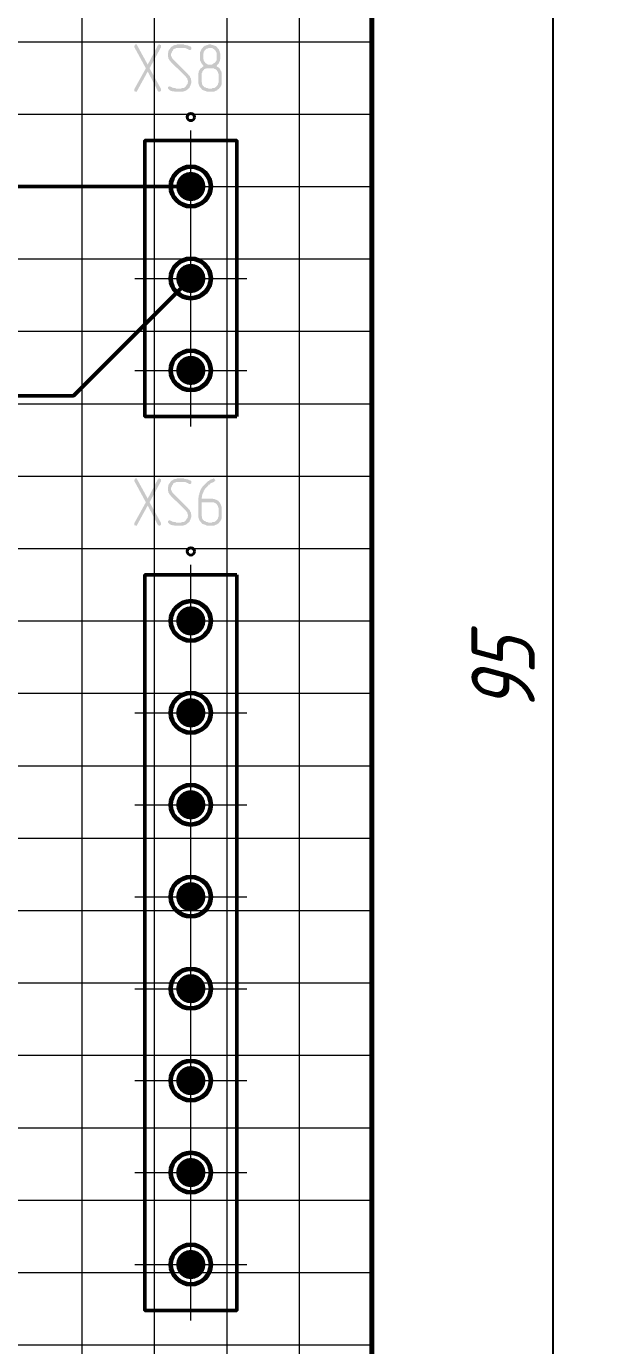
# Model space of a CAD drawing. Extents: x 260 to 1101, y 70 to 664.
# Drawn here: x 628.2 to 659.7, y 450.7 to 523.6 of the extents above; entities that cross this region are included whole.
import ezdxf

# ---------------------------------------------------------------- set-up
doc = ezdxf.new("R2010")
doc.units = 0
doc.header["$MEASUREMENT"] = 0
doc.layers.get('0').update_dxf_attribs({"linetype": 'CONTINUOUS'})
doc.layers.get('DEFPOINTS').update_dxf_attribs({"linetype": 'CONTINUOUS'})
doc.layers.add('PDF _Геометрия', color=7, linetype='CONTINUOUS')
doc.layers.add('PDF _Сплошная заливка', color=7, linetype='CONTINUOUS')
doc.styles.add('GOST type A0', font='', dxfattribs={"oblique": 15, "height": 3.5})
doc.styles.get('GOST type A0').set_extended_font_data('GOST type A')
doc.dimstyles.new('ГОСТ type A', dxfattribs={"dimtxt": 3.5, "dimasz": 3, "dimexe": 2, "dimexo": 0, "dimgap": 1, "dimtad": 1, "dimtoh": 1, "dimtxsty": 'GOST type A0', "dimcen": 0, "dimazin": 2, "dimtfac": 1, "dimtmove": 0, "dimatfit": 3, "dimfxl": 1, "dimarcsym": 0})

# ---------------------------------------------------------------- blocks, each defined once
blk = doc.blocks.new('*D13')
at = {"color": 0, "lineweight": -2, "transparency": 16777216}
for p, q in [((637.304, 582.786), (659.301, 582.786)), ((657.301, 579.786), (657.301, 395.787)), ((637.303, 392.787), (659.301, 392.787))]:
    blk.add_line(p, q, dxfattribs=at)
at = {"color": 0, "transparency": 16777216}
for points in [[(656.801, 579.786), (657.801, 579.786), (657.301, 582.786)], [(656.801, 395.787), (657.801, 395.787), (657.301, 392.787)]]:
    blk.add_solid(points, dxfattribs=at)
at = {"layer": 'DEFPOINTS', "color": 0, "transparency": 16777216}
for p in [(637.304, 582.786), (637.303, 392.787), (657.301, 392.787)]:
    blk.add_point(p, dxfattribs=at)
at = {"color": 0, "transparency": 16777216, "insert": (654.551, 487.787), "char_height": 3.5, "attachment_point": 5, "rotation": 90, "style": 'GOST type A0'}
blk.add_mtext('95', dxfattribs=at)
blk = doc.blocks.new('*D14')
at = {"color": 0, "lineweight": -2, "transparency": 16777216}
for p, q in [((647.301, 592.786), (669.301, 592.786)), ((667.301, 589.786), (667.301, 385.786)), ((647.301, 382.786), (669.301, 382.786))]:
    blk.add_line(p, q, dxfattribs=at)
at = {"color": 0, "transparency": 16777216}
for points in [[(666.801, 589.786), (667.801, 589.786), (667.301, 592.786)], [(666.801, 385.786), (667.801, 385.786), (667.301, 382.786)]]:
    blk.add_solid(points, dxfattribs=at)
at = {"layer": 'DEFPOINTS', "color": 0, "transparency": 16777216}
for p in [(647.301, 592.786), (647.301, 382.786), (667.301, 382.786)]:
    blk.add_point(p, dxfattribs=at)
at = {"color": 0, "transparency": 16777216, "insert": (664.288, 487.786), "char_height": 3.5, "attachment_point": 5, "rotation": 90, "style": 'GOST type A0'}
blk.add_mtext('105±0,1', dxfattribs=at)

msp = doc.modelspace()

# ---------------------------------------------------------------- hatches: boundary and pattern name
at = {"layer": 'PDF _Сплошная заливка', "transparency": 33554559}
for points in [[(635.584, 522.637), (635.61, 522.612), (635.635, 522.612), (635.635, 522.612), (635.66, 522.587), (635.66, 522.561), (635.66, 522.536), (635.66, 522.536), (635.66, 522.536), (635.66, 522.511), (635.66, 522.485), (635.026, 521.317), (635.66, 520.174), (635.66, 520.148), (635.66, 520.148), (635.66, 520.123), (635.66, 520.123), (635.66, 520.097), (635.66, 520.097), (635.66, 520.072), (635.635, 520.047), (635.635, 520.047), (635.61, 520.047), (635.584, 520.021), (635.559, 520.021), (635.559, 520.021), (635.533, 520.021), (635.508, 520.047), (635.508, 520.047), (635.483, 520.072), (634.924, 521.139), (634.34, 520.072), (634.34, 520.072), (634.34, 520.072), (634.34, 520.047), (634.315, 520.021), (634.289, 520.021), (634.264, 520.021), (634.264, 520.021), (634.264, 520.021), (634.238, 520.047), (634.213, 520.047), (634.188, 520.047), (634.188, 520.072), (634.188, 520.097), (634.188, 520.123), (634.188, 520.123), (634.188, 520.123), (634.188, 520.148), (634.188, 520.174), (634.822, 521.317), (634.188, 522.485), (634.188, 522.536), (634.188, 522.536), (634.188, 522.561), (634.188, 522.561), (634.213, 522.587), (634.213, 522.612), (634.213, 522.612), (634.238, 522.637), (634.264, 522.637), (634.289, 522.637), (634.315, 522.637), (634.34, 522.612), (634.34, 522.612), (634.34, 522.587), (634.924, 521.52), (635.483, 522.587), (635.483, 522.587), (635.508, 522.587), (635.508, 522.612), (635.533, 522.637), (635.559, 522.637), (635.559, 522.637)], [(636.93, 522.637), (636.955, 522.612), (637.006, 522.612), (637.032, 522.612), (637.082, 522.587), (637.082, 522.587), (637.108, 522.587), (637.133, 522.587), (637.158, 522.561), (637.184, 522.561), (637.235, 522.536), (637.311, 522.511), (637.311, 522.511), (637.311, 522.485), (637.311, 522.485), (637.311, 522.485), (637.336, 522.485), (637.336, 522.46), (637.336, 522.434), (637.336, 522.434), (637.336, 522.409), (637.336, 522.409), (637.336, 522.383), (637.311, 522.358), (637.311, 522.358), (637.285, 522.333), (637.26, 522.333), (637.235, 522.333), (637.184, 522.333), (637.184, 522.358), (637.158, 522.358), (637.133, 522.383), (637.108, 522.383), (637.057, 522.409), (637.006, 522.434), (636.93, 522.434), (636.879, 522.434), (636.575, 522.434), (636.549, 522.434), (636.498, 522.434), (636.448, 522.409), (636.422, 522.409), (636.371, 522.383), (636.321, 522.333), (636.321, 522.333), (636.321, 522.307), (636.295, 522.282), (636.27, 522.257), (636.27, 522.231), (636.244, 522.18), (636.219, 522.129), (636.219, 522.079), (636.219, 522.002), (636.244, 521.952), (636.244, 521.926), (636.244, 521.926), (636.244, 521.926), (636.27, 521.901), (636.27, 521.901), (636.295, 521.85), (636.321, 521.825), (636.346, 521.799), (637.158, 520.987), (637.158, 520.961), (637.184, 520.961), (637.184, 520.936), (637.209, 520.936), (637.235, 520.885), (637.26, 520.859), (637.26, 520.834), (637.285, 520.783), (637.311, 520.758), (637.311, 520.682), (637.336, 520.631), (637.336, 520.58), (637.336, 520.58), (637.336, 520.58), (637.336, 520.555), (637.336, 520.555), (637.336, 520.504), (637.311, 520.453), (637.285, 520.377), (637.26, 520.326), (637.235, 520.25), (637.184, 520.199), (637.158, 520.199), (637.158, 520.174), (637.108, 520.148), (637.057, 520.097), (637.006, 520.072), (636.93, 520.047), (636.854, 520.021), (636.828, 520.021), (636.778, 520.021), (636.473, 520.021), (636.473, 520.021), (636.448, 520.021), (636.422, 520.021), (636.371, 520.047), (636.295, 520.047), (636.219, 520.072), (636.143, 520.097), (636.092, 520.148), (636.041, 520.199), (636.041, 520.224), (636.041, 520.224), (636.041, 520.25), (636.041, 520.275), (636.067, 520.301), (636.067, 520.301), (636.092, 520.301), (636.092, 520.326), (636.117, 520.326), (636.168, 520.301), (636.194, 520.301), (636.194, 520.301), (636.244, 520.275), (636.27, 520.25), (636.321, 520.25), (636.371, 520.224), (636.448, 520.224), (636.498, 520.199), (636.778, 520.199), (636.803, 520.224), (636.828, 520.224), (636.854, 520.224), (636.905, 520.224), (636.955, 520.25), (636.981, 520.275), (637.032, 520.326), (637.032, 520.326), (637.057, 520.352), (637.057, 520.377), (637.082, 520.402), (637.108, 520.428), (637.133, 520.478), (637.133, 520.529), (637.158, 520.58), (637.133, 520.656), (637.133, 520.656), (637.133, 520.656), (637.133, 520.682), (637.133, 520.682), (637.133, 520.682), (637.108, 520.707), (637.108, 520.707), (637.108, 520.732), (637.108, 520.732), (637.108, 520.758), (637.082, 520.783), (637.057, 520.809), (637.032, 520.859), (636.194, 521.672), (636.194, 521.672), (636.194, 521.698), (636.168, 521.698), (636.168, 521.723), (636.143, 521.748), (636.117, 521.774), (636.092, 521.825), (636.067, 521.85), (636.067, 521.876), (636.067, 521.876), (636.067, 521.901), (636.067, 521.926), (636.041, 521.952), (636.041, 522.002), (636.041, 522.079), (636.041, 522.079), (636.041, 522.079), (636.041, 522.104), (636.041, 522.104), (636.041, 522.155), (636.067, 522.206), (636.067, 522.257), (636.092, 522.333), (636.143, 522.383), (636.194, 522.46), (636.194, 522.46), (636.194, 522.46), (636.219, 522.485), (636.244, 522.511), (636.295, 522.536), (636.371, 522.587), (636.422, 522.612), (636.498, 522.612), (636.549, 522.637), (636.905, 522.637)], [(637.304, 514.786), (637.304, 513.979), (637.096, 514.007), (636.901, 514.088), (636.734, 514.216), (636.606, 514.383), (636.525, 514.578), (636.498, 514.786)], [(637.304, 514.786), (638.111, 514.786), (638.083, 514.578), (638.003, 514.383), (637.875, 514.216), (637.708, 514.088), (637.513, 514.007), (637.304, 513.979)], [(637.304, 509.706), (637.304, 508.899), (637.096, 508.927), (636.901, 509.008), (636.734, 509.136), (636.606, 509.303), (636.525, 509.498), (636.498, 509.706)], [(637.304, 509.706), (638.111, 509.706), (638.083, 509.498), (638.003, 509.303), (637.875, 509.136), (637.708, 509.008), (637.513, 508.927), (637.304, 508.899)], [(637.304, 504.626), (637.304, 503.819), (637.096, 503.847), (636.901, 503.928), (636.734, 504.056), (636.606, 504.223), (636.525, 504.418), (636.498, 504.626)], [(637.304, 504.626), (638.111, 504.626), (638.083, 504.418), (638.003, 504.223), (637.875, 504.056), (637.708, 503.928), (637.513, 503.847), (637.304, 503.819)], [(635.584, 498.66), (635.61, 498.634), (635.635, 498.634), (635.635, 498.634), (635.66, 498.609), (635.66, 498.584), (635.66, 498.558), (635.66, 498.558), (635.66, 498.558), (635.66, 498.533), (635.66, 498.508), (635.026, 497.339), (635.66, 496.196), (635.66, 496.171), (635.66, 496.171), (635.66, 496.145), (635.66, 496.145), (635.66, 496.12), (635.66, 496.12), (635.66, 496.094), (635.635, 496.069), (635.635, 496.069), (635.61, 496.069), (635.584, 496.044), (635.559, 496.044), (635.559, 496.044), (635.533, 496.044), (635.508, 496.069), (635.508, 496.069), (635.483, 496.094), (634.924, 497.161), (634.34, 496.094), (634.34, 496.094), (634.34, 496.094), (634.34, 496.069), (634.315, 496.044), (634.289, 496.044), (634.264, 496.044), (634.264, 496.044), (634.264, 496.044), (634.238, 496.069), (634.213, 496.069), (634.188, 496.069), (634.188, 496.094), (634.188, 496.12), (634.188, 496.145), (634.188, 496.145), (634.188, 496.145), (634.188, 496.171), (634.188, 496.196), (634.822, 497.339), (634.188, 498.508), (634.188, 498.558), (634.188, 498.558), (634.188, 498.584), (634.188, 498.584), (634.213, 498.609), (634.213, 498.634), (634.213, 498.634), (634.238, 498.66), (634.264, 498.66), (634.289, 498.66), (634.315, 498.66), (634.34, 498.634), (634.34, 498.634), (634.34, 498.609), (634.924, 497.542), (635.483, 498.609), (635.483, 498.609), (635.508, 498.609), (635.508, 498.634), (635.533, 498.66), (635.559, 498.66), (635.559, 498.66)], [(636.93, 498.66), (636.955, 498.634), (637.006, 498.634), (637.032, 498.634), (637.082, 498.609), (637.082, 498.609), (637.108, 498.609), (637.133, 498.609), (637.158, 498.584), (637.184, 498.584), (637.235, 498.558), (637.311, 498.533), (637.311, 498.533), (637.311, 498.508), (637.311, 498.508), (637.311, 498.508), (637.336, 498.508), (637.336, 498.482), (637.336, 498.457), (637.336, 498.457), (637.336, 498.431), (637.336, 498.431), (637.336, 498.406), (637.311, 498.38), (637.311, 498.38), (637.285, 498.355), (637.26, 498.355), (637.235, 498.355), (637.184, 498.355), (637.184, 498.38), (637.158, 498.38), (637.133, 498.406), (637.108, 498.406), (637.057, 498.431), (637.006, 498.457), (636.93, 498.457), (636.879, 498.457), (636.575, 498.457), (636.549, 498.457), (636.498, 498.457), (636.448, 498.431), (636.422, 498.431), (636.371, 498.406), (636.321, 498.355), (636.321, 498.355), (636.321, 498.33), (636.295, 498.304), (636.27, 498.279), (636.27, 498.253), (636.244, 498.203), (636.219, 498.152), (636.219, 498.101), (636.219, 498.025), (636.244, 497.974), (636.244, 497.949), (636.244, 497.949), (636.244, 497.949), (636.27, 497.923), (636.27, 497.923), (636.295, 497.873), (636.321, 497.847), (636.346, 497.822), (637.158, 497.009), (637.158, 496.983), (637.184, 496.983), (637.184, 496.958), (637.209, 496.958), (637.235, 496.907), (637.26, 496.882), (637.26, 496.856), (637.285, 496.806), (637.311, 496.78), (637.311, 496.704), (637.336, 496.653), (637.336, 496.603), (637.336, 496.603), (637.336, 496.603), (637.336, 496.577), (637.336, 496.577), (637.336, 496.526), (637.311, 496.475), (637.285, 496.399), (637.26, 496.348), (637.235, 496.272), (637.184, 496.221), (637.158, 496.221), (637.158, 496.196), (637.108, 496.171), (637.057, 496.12), (637.006, 496.094), (636.93, 496.069), (636.854, 496.044), (636.828, 496.044), (636.778, 496.044), (636.473, 496.044), (636.473, 496.044), (636.448, 496.044), (636.422, 496.044), (636.371, 496.069), (636.295, 496.069), (636.219, 496.094), (636.143, 496.12), (636.092, 496.171), (636.041, 496.221), (636.041, 496.247), (636.041, 496.247), (636.041, 496.272), (636.041, 496.298), (636.067, 496.323), (636.067, 496.323), (636.092, 496.323), (636.092, 496.348), (636.117, 496.348), (636.168, 496.323), (636.194, 496.323), (636.194, 496.323), (636.244, 496.298), (636.27, 496.272), (636.321, 496.272), (636.371, 496.247), (636.448, 496.247), (636.498, 496.221), (636.778, 496.221), (636.803, 496.247), (636.828, 496.247), (636.854, 496.247), (636.905, 496.247), (636.955, 496.272), (636.981, 496.298), (637.032, 496.348), (637.032, 496.348), (637.057, 496.374), (637.057, 496.399), (637.082, 496.425), (637.108, 496.45), (637.133, 496.501), (637.133, 496.552), (637.158, 496.603), (637.133, 496.679), (637.133, 496.679), (637.133, 496.679), (637.133, 496.704), (637.133, 496.704), (637.133, 496.704), (637.108, 496.729), (637.108, 496.729), (637.108, 496.755), (637.108, 496.755), (637.108, 496.78), (637.082, 496.806), (637.057, 496.831), (637.032, 496.882), (636.194, 497.695), (636.194, 497.695), (636.194, 497.72), (636.168, 497.72), (636.168, 497.745), (636.143, 497.771), (636.117, 497.796), (636.092, 497.847), (636.067, 497.873), (636.067, 497.898), (636.067, 497.898), (636.067, 497.923), (636.067, 497.949), (636.041, 497.974), (636.041, 498.025), (636.041, 498.101), (636.041, 498.101), (636.041, 498.101), (636.041, 498.127), (636.041, 498.127), (636.041, 498.177), (636.067, 498.228), (636.067, 498.279), (636.092, 498.355), (636.143, 498.406), (636.194, 498.482), (636.194, 498.482), (636.194, 498.482), (636.219, 498.508), (636.244, 498.533), (636.295, 498.558), (636.371, 498.609), (636.422, 498.634), (636.498, 498.634), (636.549, 498.66), (636.905, 498.66)], [(637.304, 490.786), (637.304, 489.979), (637.096, 490.007), (636.901, 490.088), (636.734, 490.216), (636.606, 490.383), (636.525, 490.578), (636.498, 490.786)], [(637.304, 490.786), (638.111, 490.786), (638.083, 490.578), (638.003, 490.383), (637.875, 490.216), (637.708, 490.088), (637.513, 490.007), (637.304, 489.979)], [(637.304, 485.706), (637.304, 484.899), (637.096, 484.927), (636.901, 485.008), (636.734, 485.136), (636.606, 485.303), (636.525, 485.498), (636.498, 485.706)], [(637.304, 485.706), (638.111, 485.706), (638.083, 485.498), (638.003, 485.303), (637.875, 485.136), (637.708, 485.008), (637.513, 484.927), (637.304, 484.899)], [(637.304, 480.626), (637.304, 479.819), (637.096, 479.847), (636.901, 479.928), (636.734, 480.056), (636.606, 480.223), (636.525, 480.418), (636.498, 480.626)], [(637.304, 480.626), (638.111, 480.626), (638.083, 480.418), (638.003, 480.223), (637.875, 480.056), (637.708, 479.928), (637.513, 479.847), (637.304, 479.819)], [(637.304, 475.546), (637.304, 474.739), (637.096, 474.767), (636.901, 474.848), (636.734, 474.976), (636.606, 475.143), (636.525, 475.338), (636.498, 475.546)], [(637.304, 475.546), (638.111, 475.546), (638.083, 475.338), (638.003, 475.143), (637.875, 474.976), (637.708, 474.848), (637.513, 474.767), (637.304, 474.739)], [(637.304, 470.466), (637.304, 469.659), (637.096, 469.687), (636.901, 469.768), (636.734, 469.896), (636.606, 470.063), (636.525, 470.258), (636.498, 470.466)], [(637.304, 470.466), (638.111, 470.466), (638.083, 470.258), (638.003, 470.063), (637.875, 469.896), (637.708, 469.768), (637.513, 469.687), (637.304, 469.659)], [(637.304, 465.386), (637.304, 464.579), (637.096, 464.607), (636.901, 464.688), (636.734, 464.816), (636.606, 464.983), (636.525, 465.178), (636.498, 465.386)], [(637.304, 465.386), (638.111, 465.386), (638.083, 465.178), (638.003, 464.983), (637.875, 464.816), (637.708, 464.688), (637.513, 464.607), (637.304, 464.579)], [(637.304, 460.306), (637.304, 459.499), (637.096, 459.527), (636.901, 459.608), (636.734, 459.736), (636.606, 459.903), (636.525, 460.098), (636.498, 460.306)], [(637.304, 460.306), (638.111, 460.306), (638.083, 460.098), (638.003, 459.903), (637.875, 459.736), (637.708, 459.608), (637.513, 459.527), (637.304, 459.499)], [(637.304, 455.226), (637.304, 454.419), (637.096, 454.447), (636.901, 454.528), (636.734, 454.656), (636.606, 454.823), (636.525, 455.018), (636.498, 455.226)], [(637.304, 455.226), (638.111, 455.226), (638.083, 455.018), (638.003, 454.823), (637.875, 454.656), (637.708, 454.528), (637.513, 454.447), (637.304, 454.419)]]:
    msp.add_hatch(color=256, dxfattribs=at).paths.add_polyline_path(points)
h = msp.add_hatch(color=256, dxfattribs=at)
h.paths.add_polyline_path([(638.377, 522.434), (638.352, 522.434), (638.301, 522.434), (638.276, 522.434), (638.225, 522.409), (638.2, 522.409), (638.149, 522.383), (638.098, 522.333), (638.098, 522.333), (638.098, 522.333), (638.073, 522.307), (638.047, 522.257), (638.022, 522.231), (638.022, 522.18), (637.996, 522.129), (637.996, 522.079), (637.996, 521.876), (637.996, 521.876), (637.996, 521.85), (637.996, 521.825), (638.022, 521.799), (638.022, 521.748), (638.047, 521.698), (638.073, 521.672), (638.098, 521.622), (638.098, 521.622), (638.123, 521.596), (638.149, 521.596), (638.174, 521.571), (638.225, 521.545), (638.25, 521.52), (638.301, 521.52), (638.377, 521.52), (638.403, 521.52), (638.428, 521.52), (638.453, 521.52), (638.504, 521.545), (638.53, 521.571), (638.58, 521.596), (638.631, 521.622), (638.631, 521.622), (638.657, 521.647), (638.657, 521.647), (638.682, 521.698), (638.707, 521.723), (638.733, 521.774), (638.733, 521.825), (638.733, 521.876), (638.733, 522.079), (638.733, 522.079), (638.733, 522.104), (638.733, 522.129), (638.733, 522.155), (638.707, 522.206), (638.682, 522.257), (638.657, 522.307), (638.631, 522.333), (638.631, 522.333), (638.606, 522.358), (638.58, 522.383), (638.555, 522.383), (638.53, 522.409), (638.479, 522.434), (638.428, 522.434)], flags=0)
h.paths.add_polyline_path([(638.453, 521.317), (638.25, 521.317), (638.225, 521.317), (638.174, 521.317), (638.149, 521.291), (638.098, 521.291), (638.047, 521.266), (638.022, 521.215), (637.996, 521.215), (637.996, 521.19), (637.971, 521.164), (637.946, 521.139), (637.946, 521.113), (637.92, 521.063), (637.895, 521.012), (637.895, 520.961), (637.895, 520.58), (637.895, 520.58), (637.895, 520.555), (637.92, 520.529), (637.92, 520.504), (637.92, 520.453), (637.946, 520.402), (637.971, 520.352), (638.022, 520.326), (638.022, 520.326), (638.022, 520.301), (638.047, 520.275), (638.098, 520.275), (638.123, 520.25), (638.174, 520.224), (638.225, 520.224), (638.276, 520.199), (638.479, 520.199), (638.504, 520.224), (638.555, 520.224), (638.606, 520.224), (638.631, 520.25), (638.682, 520.275), (638.733, 520.326), (638.733, 520.326), (638.733, 520.326), (638.758, 520.352), (638.784, 520.402), (638.809, 520.428), (638.809, 520.478), (638.834, 520.529), (638.834, 520.58), (638.834, 520.961), (638.834, 520.961), (638.834, 520.987), (638.834, 521.012), (638.809, 521.037), (638.809, 521.088), (638.784, 521.139), (638.758, 521.164), (638.733, 521.215), (638.733, 521.215), (638.707, 521.241), (638.682, 521.266), (638.657, 521.266), (638.606, 521.291), (638.58, 521.317), (638.504, 521.317)], flags=0)
h.paths.add_polyline_path([(638.403, 522.637), (638.453, 522.612), (638.504, 522.612), (638.555, 522.587), (638.631, 522.561), (638.707, 522.536), (638.733, 522.511), (638.758, 522.46), (638.758, 522.46), (638.784, 522.46), (638.784, 522.434), (638.809, 522.409), (638.834, 522.383), (638.86, 522.358), (638.86, 522.333), (638.885, 522.282), (638.91, 522.18), (638.936, 522.129), (638.936, 522.079), (638.936, 521.876), (638.936, 521.876), (638.936, 521.85), (638.936, 521.825), (638.91, 521.799), (638.91, 521.774), (638.91, 521.723), (638.885, 521.672), (638.885, 521.647), (638.86, 521.647), (638.86, 521.622), (638.86, 521.596), (638.834, 521.571), (638.809, 521.545), (638.784, 521.52), (638.758, 521.494), (638.733, 521.444), (638.733, 521.444), (638.733, 521.444), (638.758, 521.418), (638.784, 521.393), (638.834, 521.367), (638.86, 521.342), (638.91, 521.291), (638.936, 521.241), (638.936, 521.241), (638.936, 521.215), (638.961, 521.19), (638.987, 521.164), (638.987, 521.113), (639.012, 521.063), (639.012, 521.012), (639.012, 520.961), (639.012, 520.58), (639.012, 520.58), (639.012, 520.58), (639.012, 520.555), (639.012, 520.555), (639.012, 520.504), (639.012, 520.453), (638.987, 520.377), (638.961, 520.326), (638.91, 520.25), (638.885, 520.224), (638.86, 520.199), (638.86, 520.174), (638.834, 520.174), (638.784, 520.148), (638.758, 520.097), (638.682, 520.072), (638.631, 520.047), (638.555, 520.021), (638.504, 520.021), (638.453, 520.021), (638.25, 520.021), (638.225, 520.021), (638.2, 520.021), (638.149, 520.047), (638.098, 520.072), (638.022, 520.097), (637.946, 520.123), (637.92, 520.148), (637.895, 520.174), (637.895, 520.199), (637.869, 520.199), (637.869, 520.224), (637.844, 520.25), (637.793, 520.301), (637.768, 520.352), (637.742, 520.428), (637.717, 520.504), (637.717, 520.529), (637.717, 520.58), (637.717, 520.961), (637.717, 520.961), (637.717, 520.987), (637.717, 521.012), (637.717, 521.037), (637.742, 521.088), (637.742, 521.139), (637.768, 521.19), (637.793, 521.241), (637.793, 521.241), (637.819, 521.241), (637.819, 521.266), (637.844, 521.317), (637.895, 521.342), (637.92, 521.367), (637.971, 521.418), (638.022, 521.444), (638.022, 521.444), (637.996, 521.469), (637.971, 521.469), (637.971, 521.494), (637.946, 521.52), (637.92, 521.571), (637.895, 521.596), (637.869, 521.647), (637.869, 521.647), (637.869, 521.647), (637.844, 521.672), (637.844, 521.723), (637.819, 521.748), (637.819, 521.799), (637.819, 521.825), (637.819, 521.876), (637.819, 522.079), (637.819, 522.079), (637.819, 522.079), (637.819, 522.104), (637.819, 522.104), (637.819, 522.155), (637.819, 522.206), (637.844, 522.257), (637.869, 522.333), (637.92, 522.409), (637.946, 522.434), (637.971, 522.46), (637.971, 522.485), (637.971, 522.485), (637.996, 522.511), (638.022, 522.511), (638.047, 522.536), (638.073, 522.561), (638.123, 522.561), (638.149, 522.587), (638.25, 522.612), (638.301, 522.637), (638.377, 522.637)], flags=0)
at = {"layer": 'PDF _Сплошная заливка', "true_color": 0xffffff, "transparency": 33554559}
for points in [[(636.498, 514.786), (636.525, 514.995), (636.606, 515.19), (636.734, 515.357), (636.901, 515.485), (637.096, 515.566), (637.304, 515.593), (637.304, 514.786)], [(637.304, 515.593), (637.513, 515.566), (637.708, 515.485), (637.875, 515.357), (638.003, 515.19), (638.083, 514.995), (638.111, 514.786), (637.304, 514.786)], [(636.498, 509.706), (636.525, 509.915), (636.606, 510.11), (636.734, 510.277), (636.901, 510.405), (637.096, 510.486), (637.304, 510.513), (637.304, 509.706)], [(637.304, 510.513), (637.513, 510.486), (637.708, 510.405), (637.875, 510.277), (638.003, 510.11), (638.083, 509.915), (638.111, 509.706), (637.304, 509.706)], [(636.498, 504.626), (636.525, 504.835), (636.606, 505.03), (636.734, 505.197), (636.901, 505.325), (637.096, 505.406), (637.304, 505.433), (637.304, 504.626)], [(637.304, 505.433), (637.513, 505.406), (637.708, 505.325), (637.875, 505.197), (638.003, 505.03), (638.083, 504.835), (638.111, 504.626), (637.304, 504.626)], [(636.498, 490.786), (636.525, 490.995), (636.606, 491.19), (636.734, 491.357), (636.901, 491.485), (637.096, 491.566), (637.304, 491.593), (637.304, 490.786)], [(637.304, 491.593), (637.513, 491.566), (637.708, 491.485), (637.875, 491.357), (638.003, 491.19), (638.083, 490.995), (638.111, 490.786), (637.304, 490.786)], [(636.498, 485.706), (636.525, 485.915), (636.606, 486.11), (636.734, 486.277), (636.901, 486.405), (637.096, 486.486), (637.304, 486.513), (637.304, 485.706)], [(637.304, 486.513), (637.513, 486.486), (637.708, 486.405), (637.875, 486.277), (638.003, 486.11), (638.083, 485.915), (638.111, 485.706), (637.304, 485.706)], [(636.498, 480.626), (636.525, 480.835), (636.606, 481.03), (636.734, 481.197), (636.901, 481.325), (637.096, 481.406), (637.304, 481.433), (637.304, 480.626)], [(637.304, 481.433), (637.513, 481.406), (637.708, 481.325), (637.875, 481.197), (638.003, 481.03), (638.083, 480.835), (638.111, 480.626), (637.304, 480.626)], [(636.498, 475.546), (636.525, 475.755), (636.606, 475.95), (636.734, 476.117), (636.901, 476.245), (637.096, 476.326), (637.304, 476.353), (637.304, 475.546)], [(637.304, 476.353), (637.513, 476.326), (637.708, 476.245), (637.875, 476.117), (638.003, 475.95), (638.083, 475.755), (638.111, 475.546), (637.304, 475.546)], [(636.498, 470.466), (636.525, 470.675), (636.606, 470.87), (636.734, 471.037), (636.901, 471.165), (637.096, 471.246), (637.304, 471.273), (637.304, 470.466)], [(637.304, 471.273), (637.513, 471.246), (637.708, 471.165), (637.875, 471.037), (638.003, 470.87), (638.083, 470.675), (638.111, 470.466), (637.304, 470.466)], [(636.498, 465.386), (636.525, 465.595), (636.606, 465.79), (636.734, 465.957), (636.901, 466.085), (637.096, 466.166), (637.304, 466.193), (637.304, 465.386)], [(637.304, 466.193), (637.513, 466.166), (637.708, 466.085), (637.875, 465.957), (638.003, 465.79), (638.083, 465.595), (638.111, 465.386), (637.304, 465.386)], [(636.498, 460.306), (636.525, 460.515), (636.606, 460.71), (636.734, 460.877), (636.901, 461.005), (637.096, 461.086), (637.304, 461.113), (637.304, 460.306)], [(637.304, 461.113), (637.513, 461.086), (637.708, 461.005), (637.875, 460.877), (638.003, 460.71), (638.083, 460.515), (638.111, 460.306), (637.304, 460.306)], [(636.498, 455.226), (636.525, 455.435), (636.606, 455.63), (636.734, 455.797), (636.901, 455.925), (637.096, 456.006), (637.304, 456.033), (637.304, 455.226)], [(637.304, 456.033), (637.513, 456.006), (637.708, 455.925), (637.875, 455.797), (638.003, 455.63), (638.083, 455.435), (638.111, 455.226), (637.304, 455.226)]]:
    msp.add_hatch(color=7, dxfattribs=at).paths.add_polyline_path(points)
at = {"layer": 'PDF _Сплошная заливка', "transparency": 33554559}
h = msp.add_hatch(color=256, dxfattribs=at)
h.paths.add_polyline_path([(638.453, 497.339), (637.895, 497.339), (637.895, 496.603), (637.895, 496.603), (637.895, 496.577), (637.92, 496.552), (637.92, 496.526), (637.92, 496.475), (637.946, 496.425), (637.971, 496.374), (638.022, 496.348), (638.022, 496.348), (638.022, 496.323), (638.047, 496.298), (638.098, 496.298), (638.123, 496.272), (638.174, 496.247), (638.225, 496.247), (638.276, 496.221), (638.479, 496.221), (638.504, 496.247), (638.555, 496.247), (638.606, 496.247), (638.631, 496.272), (638.682, 496.298), (638.733, 496.348), (638.733, 496.348), (638.733, 496.348), (638.758, 496.374), (638.784, 496.425), (638.809, 496.45), (638.809, 496.501), (638.834, 496.552), (638.834, 496.603), (638.834, 496.983), (638.834, 496.983), (638.834, 497.009), (638.834, 497.034), (638.809, 497.06), (638.809, 497.11), (638.784, 497.161), (638.758, 497.187), (638.733, 497.238), (638.733, 497.238), (638.707, 497.263), (638.682, 497.288), (638.657, 497.288), (638.606, 497.314), (638.58, 497.339), (638.504, 497.339)], flags=0)
h.paths.add_polyline_path([(638.58, 498.66), (638.606, 498.634), (638.631, 498.609), (638.631, 498.609), (638.631, 498.609), (638.631, 498.584), (638.657, 498.558), (638.657, 498.558), (638.657, 498.533), (638.631, 498.533), (638.631, 498.508), (638.631, 498.508), (638.631, 498.508), (638.606, 498.482), (638.58, 498.457), (638.555, 498.457), (638.504, 498.431), (638.428, 498.406), (638.428, 498.406), (638.428, 498.38), (638.403, 498.38), (638.377, 498.38), (638.352, 498.33), (638.301, 498.304), (638.276, 498.304), (638.276, 498.279), (638.25, 498.253), (638.225, 498.228), (638.2, 498.203), (638.149, 498.152), (638.098, 498.101), (638.073, 498.05), (638.073, 498.05), (638.047, 498.025), (638.047, 497.999), (638.022, 497.974), (638.022, 497.923), (637.996, 497.898), (637.971, 497.847), (637.946, 497.796), (637.946, 497.796), (637.946, 497.771), (637.946, 497.745), (637.92, 497.72), (637.92, 497.669), (637.92, 497.618), (637.895, 497.593), (637.895, 497.542), (638.479, 497.542), (638.504, 497.542), (638.504, 497.542), (638.555, 497.517), (638.606, 497.517), (638.657, 497.491), (638.733, 497.466), (638.784, 497.441), (638.834, 497.415), (638.86, 497.364), (638.86, 497.364), (638.86, 497.364), (638.885, 497.339), (638.91, 497.314), (638.936, 497.263), (638.961, 497.212), (638.987, 497.136), (639.012, 497.06), (639.012, 497.009), (639.012, 496.983), (639.012, 496.603), (639.012, 496.603), (639.012, 496.603), (639.012, 496.577), (639.012, 496.577), (639.012, 496.526), (639.012, 496.475), (638.987, 496.399), (638.961, 496.348), (638.91, 496.272), (638.885, 496.247), (638.86, 496.196), (638.86, 496.196), (638.834, 496.171), (638.784, 496.145), (638.758, 496.12), (638.682, 496.094), (638.631, 496.069), (638.555, 496.044), (638.504, 496.044), (638.453, 496.044), (638.25, 496.044), (638.225, 496.044), (638.2, 496.044), (638.149, 496.069), (638.098, 496.094), (638.022, 496.12), (637.946, 496.145), (637.92, 496.171), (637.895, 496.196), (637.895, 496.221), (637.869, 496.221), (637.869, 496.247), (637.844, 496.272), (637.793, 496.323), (637.768, 496.374), (637.742, 496.45), (637.717, 496.526), (637.717, 496.552), (637.717, 496.603), (637.717, 497.441), (637.717, 497.441), (637.717, 497.441), (637.717, 497.466), (637.717, 497.491), (637.717, 497.542), (637.717, 497.568), (637.742, 497.618), (637.742, 497.669), (637.742, 497.72), (637.768, 497.771), (637.793, 497.898), (637.819, 497.949), (637.844, 498.025), (637.869, 498.076), (637.92, 498.152), (637.92, 498.152), (637.92, 498.152), (637.946, 498.177), (637.946, 498.203), (637.971, 498.228), (637.996, 498.253), (638.047, 498.304), (638.073, 498.33), (638.123, 498.38), (638.149, 498.406), (638.2, 498.457), (638.25, 498.508), (638.326, 498.533), (638.377, 498.584), (638.453, 498.609), (638.53, 498.634), (638.555, 498.66), (638.555, 498.66)], flags=0)

# ---------------------------------------------------------------- linework, layer by layer
at = {"layer": 'PDF _Геометрия', "lineweight": 18}
for points in [[(324.934, 382.786), (327.413, 382.786), (647.301, 382.786), (647.301, 592.786), (327.413, 592.786), (327.413, 382.786), (326.173, 382.786)], [(631.306, 380.306), (631.306, 382.786), (631.306, 592.786)], [(635.305, 381.546), (635.305, 382.786), (635.305, 592.786)], [(639.304, 380.306), (639.304, 382.786), (639.304, 592.786)], [(643.302, 381.546), (643.302, 382.786), (643.302, 592.786)], [(647.301, 382.786), (647.301, 592.786)], [(326.173, 522.786), (327.413, 522.786), (647.301, 522.786)], [(324.934, 518.786), (327.413, 518.786), (647.301, 518.786)], [(637.304, 511.686), (637.304, 517.886)], [(637.304, 511.986), (637.304, 517.586)], [(326.173, 514.786), (327.413, 514.786), (647.301, 514.786)], [(634.205, 514.786), (640.403, 514.786)], [(634.505, 514.786), (640.103, 514.786)], [(637.304, 506.606), (637.304, 512.806)], [(637.304, 506.906), (637.304, 512.506)], [(324.934, 510.786), (327.413, 510.786), (647.301, 510.786)], [(634.205, 509.706), (640.403, 509.706)], [(634.505, 509.706), (640.103, 509.706)], [(637.304, 501.526), (637.304, 507.726)], [(637.304, 501.826), (637.304, 507.426)], [(326.173, 506.786), (327.413, 506.786), (647.301, 506.786)], [(634.205, 504.626), (640.403, 504.626)], [(634.505, 504.626), (640.103, 504.626)], [(324.934, 502.786), (327.413, 502.786), (647.301, 502.786)], [(326.173, 498.786), (327.413, 498.786), (647.301, 498.786)], [(324.934, 494.786), (327.413, 494.786), (647.301, 494.786)], [(637.304, 487.686), (637.304, 493.886)], [(637.304, 487.986), (637.304, 493.586)], [(326.173, 490.786), (327.413, 490.786), (647.301, 490.786)], [(634.205, 490.786), (640.403, 490.786)], [(634.505, 490.786), (640.103, 490.786)], [(637.304, 482.606), (637.304, 488.806)], [(637.304, 482.906), (637.304, 488.506)], [(324.934, 486.786), (327.413, 486.786), (647.301, 486.786)], [(634.205, 485.706), (640.403, 485.706)], [(634.505, 485.706), (640.103, 485.706)], [(637.304, 477.526), (637.304, 483.726)], [(637.304, 477.826), (637.304, 483.426)], [(326.173, 482.786), (327.413, 482.786), (647.301, 482.786)], [(634.205, 480.626), (640.403, 480.626)], [(634.505, 480.626), (640.103, 480.626)], [(324.934, 478.786), (327.413, 478.786), (647.301, 478.786)], [(637.304, 472.446), (637.304, 478.646)], [(637.304, 472.746), (637.304, 478.346)], [(634.205, 475.546), (640.403, 475.546)], [(634.505, 475.546), (640.103, 475.546)], [(326.173, 474.786), (327.413, 474.786), (647.301, 474.786)], [(637.304, 467.366), (637.304, 473.566)], [(637.304, 467.666), (637.304, 473.266)], [(324.934, 470.786), (327.413, 470.786), (647.301, 470.786)], [(634.205, 470.466), (640.403, 470.466)], [(634.505, 470.466), (640.103, 470.466)], [(637.304, 462.286), (637.304, 468.486)], [(637.304, 462.586), (637.304, 468.186)], [(326.173, 466.786), (327.413, 466.786), (647.301, 466.786)], [(634.205, 465.386), (640.403, 465.386)], [(634.505, 465.386), (640.103, 465.386)], [(637.304, 457.206), (637.304, 463.406)], [(637.304, 457.506), (637.304, 463.106)], [(324.934, 462.786), (327.413, 462.786), (647.301, 462.786)], [(634.205, 460.306), (640.403, 460.306)], [(634.505, 460.306), (640.103, 460.306)], [(326.173, 458.786), (327.413, 458.786), (647.301, 458.786)], [(637.304, 452.126), (637.304, 458.326)], [(637.304, 452.426), (637.304, 458.026)], [(634.205, 455.226), (640.403, 455.226)], [(634.505, 455.226), (640.103, 455.226)], [(324.934, 454.786), (327.413, 454.786), (647.301, 454.786)], [(326.173, 450.786), (327.413, 450.786), (647.301, 450.786)]]:
    msp.add_lwpolyline(points, dxfattribs=at)
at = {"layer": 'PDF _Геометрия', "lineweight": 60}
for points in [[(327.413, 592.786), (327.413, 382.786), (647.301, 382.786), (647.301, 592.786)], [(647.301, 382.786), (327.413, 382.786), (647.301, 382.786), (647.301, 592.786)], [(647.301, 382.786), (327.413, 382.786), (327.413, 592.786), (647.301, 592.786)]]:
    msp.add_lwpolyline(points, close=True, dxfattribs=at)
at = {"layer": 'PDF _Геометрия', "lineweight": 50}
for points in [[(647.301, 382.786), (647.301, 586.786), (647.301, 592.786), (327.413, 592.786), (327.413, 382.786), (337.409, 382.786)], [(639.843, 502.086), (639.843, 517.326), (634.765, 517.326), (634.765, 502.086)], [(639.843, 493.326), (634.765, 493.326), (634.765, 452.686), (639.843, 452.686)]]:
    msp.add_lwpolyline(points, close=True, dxfattribs=at)
for points in [[(616.232, 540.786), (616.232, 537.614), (615.401, 536.784), (615.401, 528.47), (621.356, 522.513), (621.356, 518.195), (624.764, 514.786), (637.304, 514.786)], [(623.309, 503.226), (630.826, 503.226), (637.304, 509.706)]]:
    msp.add_lwpolyline(points, dxfattribs=at)
at = {"layer": 'PDF _Геометрия', "lineweight": 40}
for centre in [(637.304, 518.626), (637.304, 494.626)]:
    msp.add_circle(centre, 0.2, dxfattribs=at)
at = {"layer": 'PDF _Геометрия', "lineweight": 60}
for centre in [(637.304, 514.787), (637.304, 514.787), (637.304, 509.707), (637.304, 509.707), (637.304, 504.627), (637.304, 504.627), (637.304, 490.787), (637.304, 490.787), (637.304, 485.707), (637.304, 485.707), (637.304, 480.627), (637.304, 480.627), (637.304, 475.547), (637.304, 475.547), (637.304, 470.467), (637.304, 470.467), (637.304, 465.387), (637.304, 465.387), (637.304, 460.307), (637.304, 460.307), (637.304, 455.227), (637.304, 455.227)]:
    msp.add_circle(centre, 1.1, dxfattribs=at)

# ---------------------------------------------------------------- dimensions: what is measured, and where the dimension line sits
for base, p1, p2, text, picture, middle in [((667.301, 382.786), (647.301, 592.786), (647.301, 382.786), '105±0,1', '*D14', (664.288, 487.786)), ((657.301, 392.787), (637.304, 582.786), (637.303, 392.787), '95', '*D13', (654.551, 487.787))]:
    dim = msp.add_linear_dim(base=base, p1=p1, p2=p2, angle=90, text=text, dimstyle='ГОСТ type A')
    dim.commit()
    dim.dimension.update_dxf_attribs({"geometry": picture, "text_midpoint": middle})

doc.saveas('drawing.dxf')
